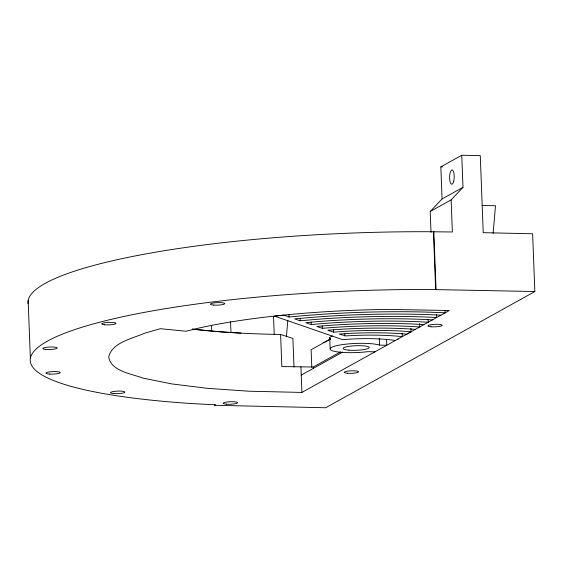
<?xml version="1.0" encoding="UTF-8"?>
<svg xmlns="http://www.w3.org/2000/svg" width="563" height="563" viewBox="0 0 563 563"><rect width="100%" height="100%" fill="white"/><g stroke="black" fill="none" stroke-linecap="round" stroke-linejoin="round"><path stroke-width="0.84" d="M286.412 336.773L287.82 320.333M493.118 233.448L495.489 205.755L482.019 205.46M431.012 232.329L430.209 211.512L442.068 198.95L462.983 187.331L461.751 155.24L480.274 155.655L483.23 232.674L532.633 233.772L534.85 291.535L325.681 407.76L214.538 405.283L215.383 404.818L193.362 403.657A326.202 57.208 -2.2 0 1 52.936 338.286A326.202 57.208 -2.2 0 1 429.991 289.488L534.85 291.535M430.209 211.512L451.125 199.893L462.983 187.331M410.941 328.412L411.067 331.769L406.838 334.183A84.809 14.87 -2.2 0 0 343.958 333.725L339.172 334.07L345.837 335.921A71.761 12.583 -2.2 0 1 399.04 336.308L402.271 336.653L402.144 333.296M442.068 198.95L440.836 166.866L461.751 155.24M28.073 303.738A326.202 57.208 -2.2 0 1 427.767 231.724L452.363 231.984L451.125 199.893M330.319 339.046L311.114 349.722L311.789 367.301M323.774 342.733L330.551 338.968M192.44 329.179C221.702 332.515 251.154 333.986 280.599 334.464L281.831 366.555L313.267 367.027L340.524 351.882M301.24 375.092L342.705 352.058M301.909 392.425L449.323 310.509L389.11 309.432A215.291 37.756 -2.2 0 0 197.697 328.342L186.079 331.234L160.3 328.693L144.508 333.268C132.896 338.454 111.882 342.438 108.736 356.956C110.665 371.116 132.185 373.973 143.016 378.104L171.743 383.91L207.557 388.343L249.078 391.215L301.909 392.425L300.923 366.752M397.288 339.426L398.125 339.25L397.703 339.193M395.339 340.509L394.213 340.312A52.19 9.156 -2.2 0 0 342.642 339.658L274.512 316.132L283.583 315.146L289.312 316.99A202.244 35.469 -2.2 0 1 443.757 312.754L445.143 312.831L445.051 310.312M423.946 324.612L415.03 324.098A137.006 24.026 -2.2 0 0 323.253 325.886L316.828 326.463L322.381 328.349L326.392 327.99A123.959 21.739 -2.2 0 1 409.428 326.371L419.709 326.962L419.583 323.605M440.906 315.189L438.105 315.027A189.196 33.182 -2.2 0 0 311.416 317.405L294.618 318.904L300.17 320.797L314.499 319.517A176.149 30.888 -2.2 0 1 432.454 317.3L436.663 317.546L436.536 314.189M432.426 319.897L426.803 319.573A163.101 28.6 -2.2 0 0 317.588 321.628L305.723 322.683L311.276 324.577L320.678 323.732A150.054 26.313 -2.2 0 1 421.152 321.846L428.183 322.254L428.091 319.735M415.395 329.362L413.397 329.2A110.911 19.452 -2.2 0 0 329.524 330.094L327.926 330.242L333.514 332.142L342.079 331.53A97.863 17.164 -2.2 0 1 406.662 331.41L411.067 331.769M440.836 166.866L442.518 166.901M374.951 351.833L367.716 351.671A26.095 4.574 -2.2 0 1 332.789 350.897A26.095 4.574 -2.2 0 1 344.619 344.324A26.095 4.574 -2.2 0 1 379.546 345.098L386.781 345.26L386.556 339.383M240.999 333.113L219.957 331.769L192.377 329.109M280.599 334.464L292.887 338.433L293.992 367.055M433.834 231.569L436.058 289.333M433.426 231.801L435.642 289.565M379.293 338.384L379.546 345.098M344.732 333.472L344.823 335.991M333.416 329.622L333.514 332.142M329.728 337.758L330.143 348.673M322.282 325.836L322.381 328.349M313.267 367.027L313.338 368.695M311.184 322.057L311.276 324.577M300.079 318.278L300.17 320.797M288.981 314.499L289.079 317.018M273.534 316.427L274.23 334.57M230.541 321.508L230.978 332.74M211.47 325.414L211.702 331.558M28.15 300.529L30.367 358.293M330.178 338.933A26.095 4.574 -2.2 0 1 332.353 335.935M347.399 373.262A7.178 1.26 -2.2 0 0 358.54 371.883A7.178 1.26 -2.2 0 0 348.208 371.059A7.178 1.26 -2.2 0 0 347.399 373.262M431.068 326.772A7.178 1.26 -2.2 0 0 442.208 325.393A7.178 1.26 -2.2 0 0 431.877 324.562A7.178 1.26 -2.2 0 0 431.068 326.772M453.729 181.187A7.178 2.315 -88.7 0 0 452.244 169.949A7.178 2.315 -88.7 0 0 449.76 180.16A7.178 2.315 -88.7 0 0 453.729 181.187M226.396 404.171A7.178 1.26 -2.2 0 0 237.53 402.791A7.178 1.26 -2.2 0 0 227.199 401.961A7.178 1.26 -2.2 0 0 226.396 404.171M113.754 393.565A7.178 1.26 -2.2 0 0 124.887 392.186A7.178 1.26 -2.2 0 0 114.556 391.355A7.178 1.26 -2.2 0 0 113.754 393.565M49.417 374.057A7.178 1.26 -2.2 0 0 60.248 372.586A7.178 1.26 -2.2 0 0 49.572 371.869A7.178 1.26 -2.2 0 0 49.417 374.057M45.244 349.37A7.178 1.26 -2.2 0 0 57.039 348.244A7.178 1.26 -2.2 0 0 47.771 347.139A7.178 1.26 -2.2 0 0 45.244 349.37M104.5 324.781A7.178 1.26 -2.2 0 0 115.992 323.528A7.178 1.26 -2.2 0 0 106.168 322.557A7.178 1.26 -2.2 0 0 104.5 324.781M213.609 305.083A7.178 1.26 -2.2 0 0 224.743 303.696A7.178 1.26 -2.2 0 0 214.412 302.873A7.178 1.26 -2.2 0 0 213.609 305.083M348.933 350.172A13.048 2.287 -2.2 0 0 369.18 347.66A13.048 2.287 -2.2 0 0 350.397 346.161A13.048 2.287 -2.2 0 0 348.933 350.172"/></g></svg>
